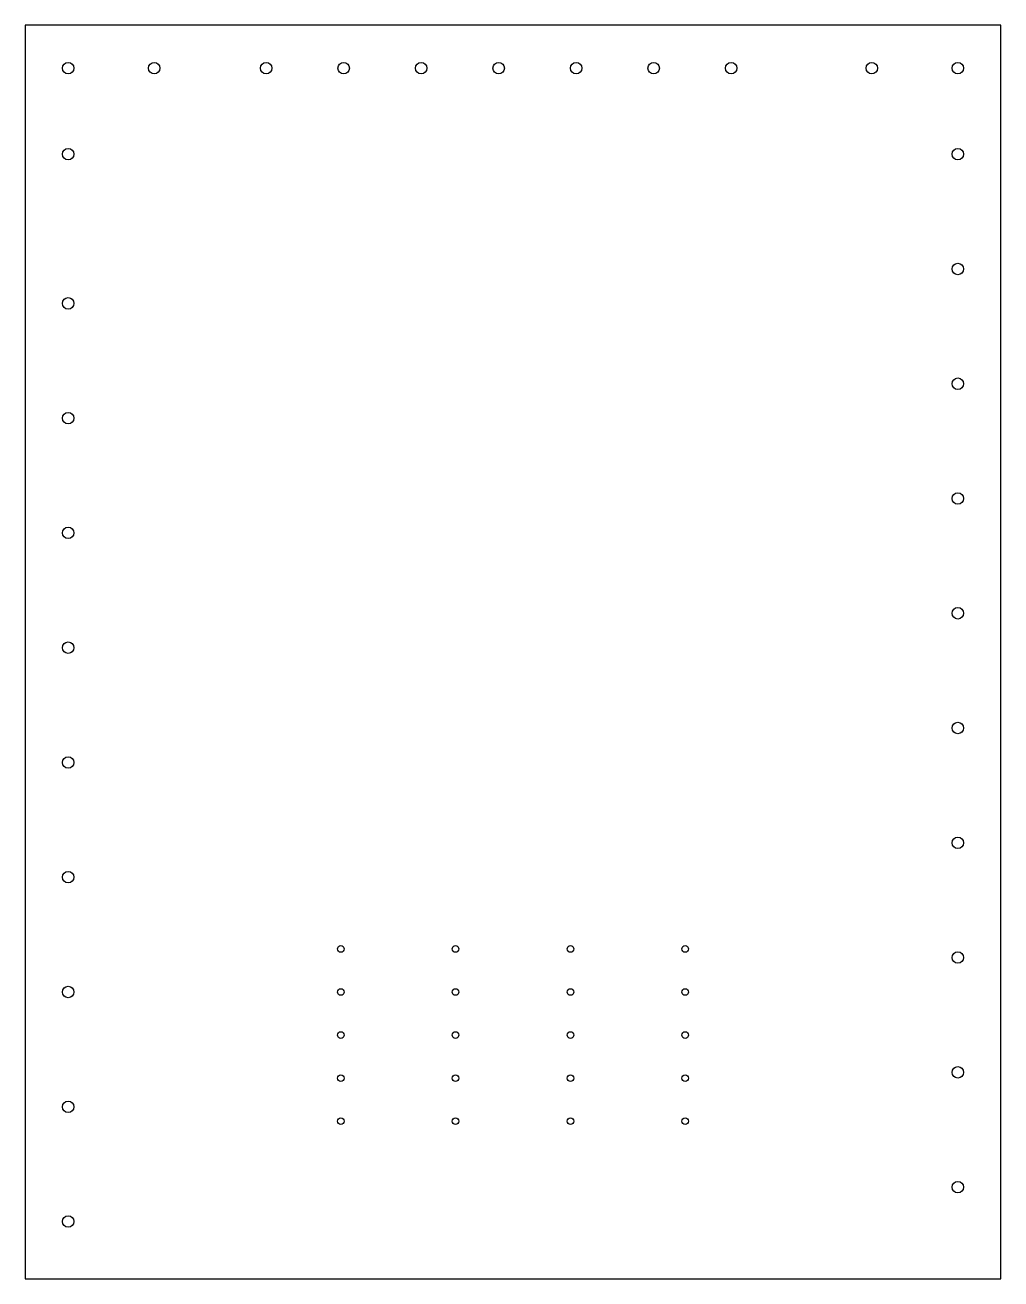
# Model space of a CAD drawing. Header units: millimetres. Extents: x -170 to 170, y -218 to 218.
import ezdxf

# ---------------------------------------------------------------- set-up
doc = ezdxf.new("R2010")
doc.units = ezdxf.units.MM

msp = doc.modelspace()

# ---------------------------------------------------------------- linework, layer by layer
msp.add_lwpolyline([(-170, -218.5), (170, -218.5), (170, 218.5), (-170, 218.5)], close=True)
for centre, radius in [((-155, 203.5), 2), ((-125, 203.5), 2), ((-86, 203.5), 2), ((-59, 203.5), 2), ((-32, 203.5), 2), ((-5, 203.5), 2), ((22, 203.5), 2), ((49, 203.5), 2), ((76, 203.5), 2), ((125, 203.5), 2), ((155, 203.5), 2), ((-155, 173.5), 2), ((155, 173.5), 2), ((155, 133.5), 2), ((-155, 121.5), 2), ((155, 93.5), 2), ((-155, 81.5), 2), ((155, 53.5), 2), ((-155, 41.5), 2), ((155, 13.5), 2), ((-155, 1.5), 2), ((155, -26.5), 2), ((-155, -38.5), 2), ((155, -66.5), 2), ((-155, -78.5), 2), ((-60, -103.5), 1.15), ((-20, -103.5), 1.15), ((20, -103.5), 1.15), ((60, -103.5), 1.15), ((155, -106.5), 2), ((-155, -118.5), 2), ((-60, -118.5), 1.15), ((-20, -118.5), 1.15), ((20, -118.5), 1.15), ((60, -118.5), 1.15), ((-60, -133.5), 1.15), ((-20, -133.5), 1.15), ((20, -133.5), 1.15), ((60, -133.5), 1.15), ((-60, -148.5), 1.15), ((-20, -148.5), 1.15), ((20, -148.5), 1.15), ((60, -148.5), 1.15), ((155, -146.5), 2), ((-155, -158.5), 2), ((-60, -163.5), 1.15), ((-20, -163.5), 1.15), ((20, -163.5), 1.15), ((60, -163.5), 1.15), ((155, -186.5), 2), ((-155, -198.5), 2)]:
    msp.add_circle(centre, radius)

doc.saveas('drawing.dxf')
